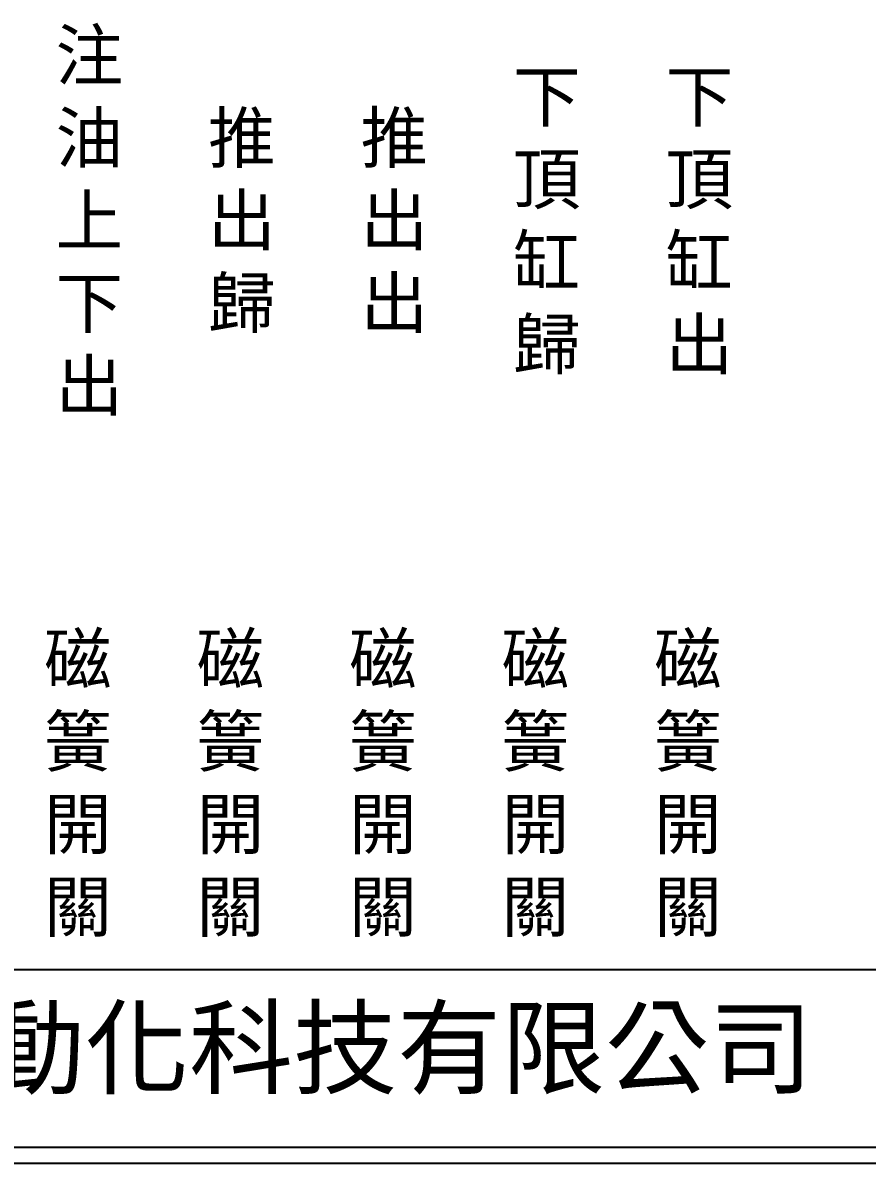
# Model space of a CAD drawing. Extents: x 325 to 612, y 3 to 207.
# Drawn here: x 391.8 to 458.2, y 3 to 92.7 of the extents above; entities that cross this region are included whole.
import ezdxf

# ---------------------------------------------------------------- set-up
doc = ezdxf.new("R2010")
doc.units = 0
doc.layers.add('圖框層', color=7, linetype='CONTINUOUS')
doc.layers.add('標尺寸層', color=3, linetype='CONTINUOUS')
doc.styles.add('CNS', font='romanc.shx', dxfattribs={"bigfont": 'chineset.shx'})
doc.styles.add('STSL', font='KAIU.TTF')

msp = doc.modelspace()

# ---------------------------------------------------------------- linework, layer by layer
at = {"layer": '圖框層', "color": 7}
for p, q in [((326.569, 18.25), (611.07, 18.25)), ((326.569, 4.25), (611.07, 4.25)), ((325.319, 3), (612.319, 3))]:
    msp.add_line(p, q, dxfattribs=at)

# ---------------------------------------------------------------- texts
at = {"layer": '圖框層', "color": 4, "style": 'STSL'}
msp.add_text('泓陞自動化科技有限公司', height=6, dxfattribs=at).set_placement((363.923, 9.076))
at = {"layer": '標尺寸層', "color": 7, "char_height": 3.9, "width": 4.96081, "attachment_point": 5, "style": 'CNS'}
for s, insert in [('{\\fDFKai-SB|b0|i0|c136|p65;注油上下出}', (396.993, 76.973)), ('{\\fDFKai-SB|b0|i0|c136|p65;下頂缸歸}', (432.993, 76.973)), ('{\\fDFKai-SB|b0|i0|c136|p65;下頂缸出}', (444.993, 76.973)), ('{\\fDFKai-SB|b0|i0|c136|p65;推出歸}', (408.993, 76.973)), ('{\\fDFKai-SB|b0|i0|c136|p65;推出出}', (420.993, 76.973)), ('{\\fDFKai-SB|b0|i0|c136|p65;磁簧開關}', (396.092, 32.72)), ('{\\fDFKai-SB|b0|i0|c136|p65;磁簧開關}', (408.092, 32.72)), ('{\\fDFKai-SB|b0|i0|c136|p65;磁簧開關}', (420.092, 32.72)), ('{\\fDFKai-SB|b0|i0|c136|p65;磁簧開關}', (432.092, 32.72)), ('{\\fDFKai-SB|b0|i0|c136|p65;磁簧開關}', (444.092, 32.72))]:
    msp.add_mtext(s, dxfattribs=dict(at, insert=insert))

doc.saveas('drawing.dxf')
